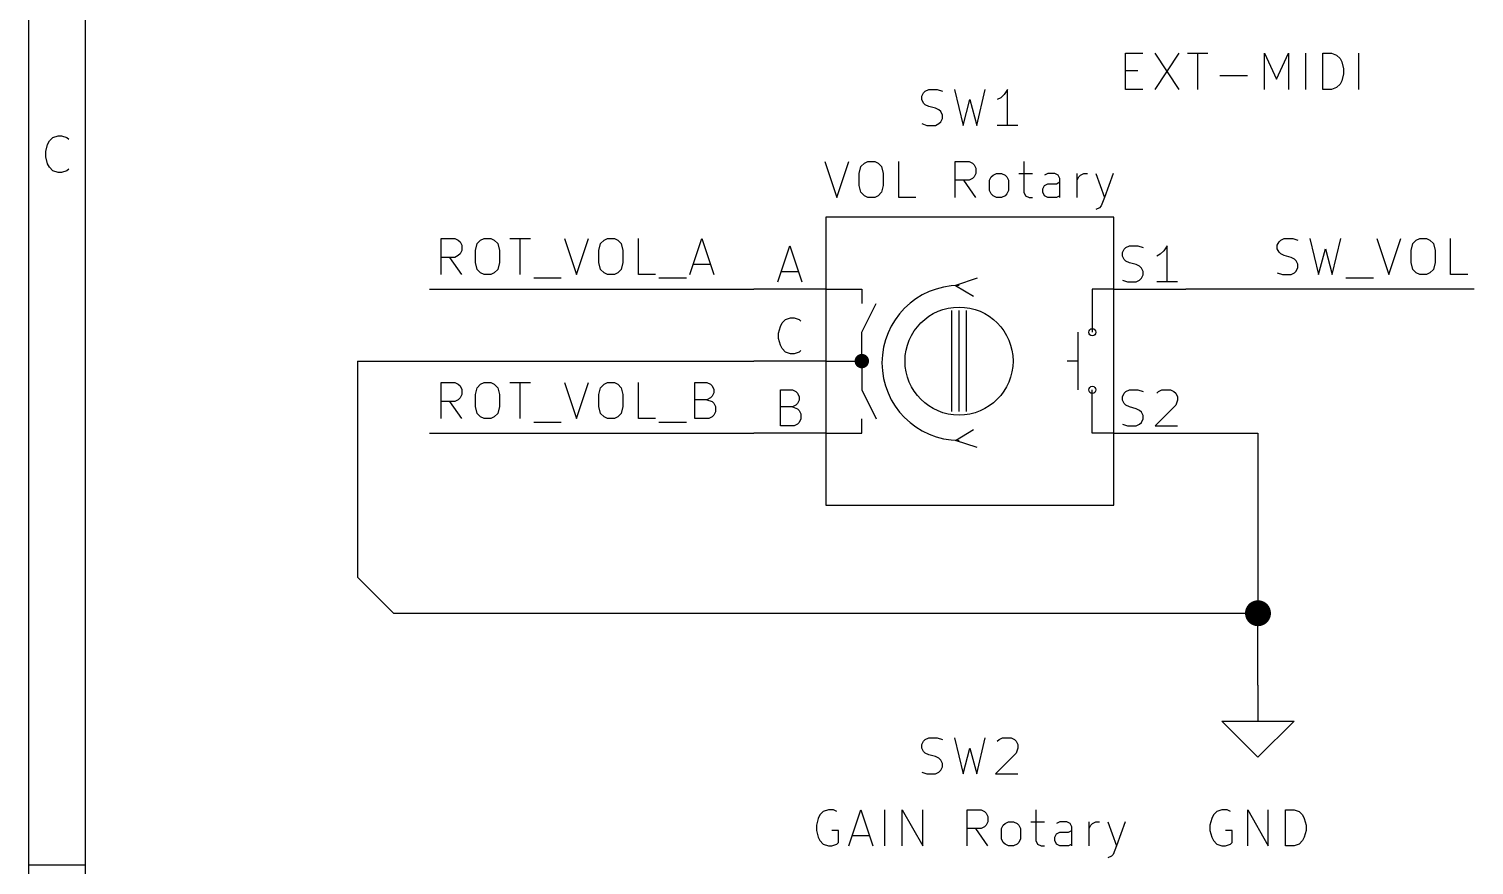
# Model space of a CAD drawing. Extents: x 0.4 to 11.3, y -7.9 to -0.4.
# Drawn here: x 0.394 to 2.4, y -6.3 to -5.139 of the extents above; entities that cross this region are included whole.
import ezdxf

# ---------------------------------------------------------------- set-up
doc = ezdxf.new("R2010")
doc.units = 0
doc.header["$MEASUREMENT"] = 0
for name, color, linetype in [('CYAN2', 4, 'CONTINUOUS'), ('GRAY1', 251, 'CONTINUOUS'), ('GREEN3', 91, 'CONTINUOUS'), ('LYELLOW', 51, 'CONTINUOUS'), ('RED2', 1, 'CONTINUOUS'), ('RED3', 11, 'CONTINUOUS')]:
    doc.layers.add(name, color=color, linetype=linetype)

msp = doc.modelspace()

# ---------------------------------------------------------------- linework, layer by layer
at = {"layer": 'CYAN2', "linetype": 'CONTINUOUS'}
for p, q in [((1.91628, -5.2228), (1.91628, -5.1728)), ((1.91628, -5.1728), (1.94009, -5.1728)), ((1.91628, -5.2228), (1.91628, -5.1728)), ((1.91628, -5.1728), (1.94009, -5.1728)), ((1.95676, -5.1728), (1.99009, -5.2228)), ((1.99009, -5.1728), (1.95676, -5.2228)), ((1.95676, -5.1728), (1.99009, -5.2228)), ((1.99009, -5.1728), (1.95676, -5.2228)), ((2.00199, -5.1728), (2.03056, -5.1728)), ((2.00199, -5.1728), (2.03056, -5.1728)), ((2.01628, -5.2228), (2.01628, -5.1728)), ((2.01628, -5.2228), (2.01628, -5.1728)), ((2.10913, -5.2228), (2.10913, -5.1728)), ((2.10913, -5.1728), (2.1258, -5.20852)), ((2.10913, -5.2228), (2.10913, -5.1728)), ((2.10913, -5.1728), (2.1258, -5.20852)), ((2.1258, -5.20852), (2.14247, -5.1728)), ((2.1258, -5.20852), (2.14247, -5.1728)), ((2.14247, -5.1728), (2.14247, -5.2228)), ((2.14247, -5.1728), (2.14247, -5.2228)), ((2.16628, -5.2228), (2.16628, -5.1728)), ((2.16628, -5.2228), (2.16628, -5.1728)), ((2.19009, -5.2228), (2.19009, -5.1728)), ((2.19009, -5.1728), (2.20199, -5.1728)), ((2.19009, -5.2228), (2.19009, -5.1728)), ((2.19009, -5.1728), (2.20199, -5.1728)), ((2.20199, -5.1728), (2.20913, -5.17519)), ((2.20199, -5.1728), (2.20913, -5.17519)), ((2.20913, -5.17519), (2.2139, -5.17995)), ((2.20913, -5.17519), (2.2139, -5.17995)), ((2.24009, -5.2228), (2.24009, -5.1728)), ((2.24009, -5.2228), (2.24009, -5.1728)), ((2.2139, -5.17995), (2.21628, -5.18471)), ((2.2139, -5.17995), (2.21628, -5.18471)), ((2.21628, -5.18471), (2.21866, -5.19423)), ((2.21628, -5.18471), (2.21866, -5.19423)), ((2.21866, -5.19423), (2.21866, -5.20137)), ((2.21866, -5.19423), (2.21866, -5.20137)), ((1.91628, -5.19661), (1.93295, -5.19661)), ((1.91628, -5.19661), (1.93295, -5.19661)), ((2.04723, -5.20376), (2.08533, -5.20376)), ((2.04723, -5.20376), (2.08533, -5.20376)), ((2.2139, -5.21566), (2.20913, -5.22043)), ((2.2139, -5.21566), (2.20913, -5.22043)), ((2.21628, -5.2109), (2.2139, -5.21566)), ((2.21628, -5.2109), (2.2139, -5.21566)), ((2.21866, -5.20137), (2.21628, -5.2109)), ((2.21866, -5.20137), (2.21628, -5.2109)), ((1.63333, -5.23233), (1.63571, -5.22757)), ((1.63333, -5.23233), (1.63571, -5.22757)), ((1.63333, -5.23709), (1.63333, -5.23233)), ((1.63333, -5.23709), (1.63333, -5.23233)), ((1.63571, -5.22757), (1.63809, -5.22519)), ((1.63571, -5.22757), (1.63809, -5.22519)), ((1.63809, -5.22519), (1.64286, -5.2228)), ((1.63809, -5.22519), (1.64286, -5.2228)), ((1.64286, -5.2228), (1.65476, -5.2228)), ((1.64286, -5.2228), (1.65476, -5.2228)), ((1.65476, -5.2228), (1.66191, -5.22519)), ((1.65476, -5.2228), (1.66191, -5.22519)), ((1.67857, -5.2228), (1.69048, -5.2728)), ((1.67857, -5.2228), (1.69048, -5.2728)), ((1.70952, -5.2728), (1.72143, -5.2228)), ((1.70952, -5.2728), (1.72143, -5.2228)), ((1.74285, -5.23471), (1.73809, -5.23709)), ((1.74285, -5.23471), (1.73809, -5.23709)), ((1.74762, -5.22995), (1.74285, -5.23471)), ((1.74762, -5.22995), (1.74285, -5.23471)), ((1.75238, -5.2228), (1.74762, -5.22995)), ((1.75238, -5.2228), (1.74762, -5.22995)), ((1.75238, -5.2728), (1.75238, -5.2228)), ((1.75238, -5.2728), (1.75238, -5.2228)), ((1.94009, -5.2228), (1.91628, -5.2228)), ((1.94009, -5.2228), (1.91628, -5.2228)), ((2.20199, -5.2228), (2.19009, -5.2228)), ((2.20199, -5.2228), (2.19009, -5.2228)), ((2.20913, -5.22043), (2.20199, -5.2228)), ((2.20913, -5.22043), (2.20199, -5.2228)), ((1.63571, -5.24185), (1.63333, -5.23709)), ((1.63571, -5.24185), (1.63333, -5.23709)), ((1.63809, -5.24423), (1.63571, -5.24185)), ((1.63809, -5.24423), (1.63571, -5.24185)), ((1.64286, -5.24661), (1.63809, -5.24423)), ((1.64286, -5.24661), (1.63809, -5.24423)), ((1.65238, -5.249), (1.64286, -5.24661)), ((1.65238, -5.249), (1.64286, -5.24661)), ((1.65714, -5.25137), (1.65238, -5.249)), ((1.65714, -5.25137), (1.65238, -5.249)), ((1.65952, -5.25376), (1.65714, -5.25137)), ((1.65952, -5.25376), (1.65714, -5.25137)), ((1.66191, -5.25852), (1.65952, -5.25376)), ((1.66191, -5.25852), (1.65952, -5.25376)), ((1.69048, -5.2728), (1.7, -5.23709)), ((1.69048, -5.2728), (1.7, -5.23709)), ((1.7, -5.23709), (1.70952, -5.2728)), ((1.7, -5.23709), (1.70952, -5.2728)), ((1.63333, -5.27043), (1.64048, -5.2728)), ((1.63333, -5.27043), (1.64048, -5.2728)), ((1.64048, -5.2728), (1.65238, -5.2728)), ((1.64048, -5.2728), (1.65238, -5.2728)), ((1.65238, -5.2728), (1.65714, -5.27043)), ((1.65238, -5.2728), (1.65714, -5.27043)), ((1.65714, -5.27043), (1.65952, -5.26804)), ((1.65714, -5.27043), (1.65952, -5.26804)), ((1.65952, -5.26804), (1.66191, -5.26328)), ((1.65952, -5.26804), (1.66191, -5.26328)), ((1.66191, -5.26328), (1.66191, -5.25852)), ((1.66191, -5.26328), (1.66191, -5.25852)), ((1.76667, -5.2728), (1.73809, -5.2728)), ((1.76667, -5.2728), (1.73809, -5.2728)), ((1.49881, -5.3228), (1.51548, -5.3728)), ((1.49881, -5.3228), (1.51548, -5.3728)), ((1.51548, -5.3728), (1.53215, -5.3228)), ((1.51548, -5.3728), (1.53215, -5.3228)), ((1.54643, -5.33947), (1.54881, -5.32995)), ((1.54643, -5.33947), (1.54881, -5.32995)), ((1.54881, -5.32995), (1.55357, -5.32519)), ((1.54881, -5.32995), (1.55357, -5.32519)), ((1.55357, -5.32519), (1.55833, -5.3228)), ((1.55357, -5.32519), (1.55833, -5.3228)), ((1.55833, -5.3228), (1.56786, -5.3228)), ((1.55833, -5.3228), (1.56786, -5.3228)), ((1.56786, -5.3228), (1.57262, -5.32519)), ((1.56786, -5.3228), (1.57262, -5.32519)), ((1.57262, -5.32519), (1.57738, -5.32995)), ((1.57262, -5.32519), (1.57738, -5.32995)), ((1.57738, -5.32995), (1.57976, -5.33947)), ((1.57738, -5.32995), (1.57976, -5.33947)), ((1.60119, -5.3728), (1.60119, -5.3228)), ((1.60119, -5.3728), (1.60119, -5.3228)), ((1.67976, -5.3728), (1.67976, -5.3228)), ((1.67976, -5.3228), (1.69881, -5.3228)), ((1.67976, -5.3728), (1.67976, -5.3228)), ((1.67976, -5.3228), (1.69881, -5.3228)), ((1.69881, -5.3228), (1.70357, -5.32519)), ((1.69881, -5.3228), (1.70357, -5.32519)), ((1.70357, -5.32519), (1.70596, -5.32757)), ((1.70357, -5.32519), (1.70596, -5.32757)), ((1.70596, -5.32757), (1.70833, -5.33233)), ((1.70596, -5.32757), (1.70833, -5.33233)), ((1.70833, -5.33233), (1.70833, -5.33947)), ((1.70833, -5.33233), (1.70833, -5.33947)), ((1.775, -5.3228), (1.775, -5.36566)), ((1.775, -5.3228), (1.775, -5.36566)), ((1.54643, -5.35614), (1.54643, -5.33947)), ((1.54643, -5.35614), (1.54643, -5.33947)), ((1.54881, -5.36566), (1.54643, -5.35614)), ((1.54881, -5.36566), (1.54643, -5.35614)), ((1.57976, -5.35614), (1.57738, -5.36566)), ((1.57976, -5.35614), (1.57738, -5.36566)), ((1.57976, -5.33947), (1.57976, -5.35614)), ((1.57976, -5.33947), (1.57976, -5.35614)), ((1.69881, -5.349), (1.67976, -5.349)), ((1.69881, -5.349), (1.67976, -5.349)), ((1.70833, -5.3728), (1.69167, -5.349)), ((1.70833, -5.3728), (1.69167, -5.349)), ((1.70357, -5.34661), (1.69881, -5.349)), ((1.70357, -5.34661), (1.69881, -5.349)), ((1.70596, -5.34423), (1.70357, -5.34661)), ((1.70596, -5.34423), (1.70357, -5.34661)), ((1.70833, -5.33947), (1.70596, -5.34423)), ((1.70833, -5.33947), (1.70596, -5.34423)), ((1.72739, -5.349), (1.72976, -5.34423)), ((1.72739, -5.349), (1.72976, -5.34423)), ((1.72739, -5.36328), (1.72739, -5.349)), ((1.72739, -5.36328), (1.72739, -5.349)), ((1.72976, -5.34423), (1.73215, -5.34185)), ((1.72976, -5.34423), (1.73215, -5.34185)), ((1.73215, -5.34185), (1.73691, -5.33947)), ((1.73215, -5.34185), (1.73691, -5.33947)), ((1.73691, -5.33947), (1.74405, -5.33947)), ((1.73691, -5.33947), (1.74405, -5.33947)), ((1.74405, -5.33947), (1.74881, -5.34185)), ((1.74405, -5.33947), (1.74881, -5.34185)), ((1.74881, -5.34185), (1.75119, -5.34423)), ((1.74881, -5.34185), (1.75119, -5.34423)), ((1.75119, -5.34423), (1.75357, -5.349)), ((1.75119, -5.34423), (1.75357, -5.349)), ((1.75357, -5.349), (1.75357, -5.36328)), ((1.75357, -5.349), (1.75357, -5.36328)), ((1.76786, -5.33947), (1.78691, -5.33947)), ((1.76786, -5.33947), (1.78691, -5.33947)), ((1.80119, -5.3609), (1.80357, -5.35614)), ((1.80119, -5.3609), (1.80357, -5.35614)), ((1.80833, -5.33947), (1.80357, -5.34185)), ((1.80833, -5.33947), (1.80357, -5.34185)), ((1.80357, -5.35614), (1.80833, -5.35376)), ((1.80357, -5.35614), (1.80833, -5.35376)), ((1.81786, -5.33947), (1.80833, -5.33947)), ((1.81786, -5.33947), (1.80833, -5.33947)), ((1.80833, -5.35376), (1.82024, -5.35376)), ((1.80833, -5.35376), (1.82024, -5.35376)), ((1.82262, -5.34185), (1.81786, -5.33947)), ((1.82262, -5.34185), (1.81786, -5.33947)), ((1.82024, -5.35376), (1.825, -5.35137)), ((1.82024, -5.35376), (1.825, -5.35137)), ((1.825, -5.34661), (1.82262, -5.34185)), ((1.825, -5.34661), (1.82262, -5.34185)), ((1.825, -5.3728), (1.825, -5.34661)), ((1.825, -5.3728), (1.825, -5.34661)), ((1.84881, -5.3728), (1.84881, -5.33947)), ((1.84881, -5.3728), (1.84881, -5.33947)), ((1.84881, -5.349), (1.85119, -5.34423)), ((1.84881, -5.349), (1.85119, -5.34423)), ((1.85119, -5.34423), (1.85357, -5.34185)), ((1.85119, -5.34423), (1.85357, -5.34185)), ((1.85357, -5.34185), (1.85833, -5.33947)), ((1.85357, -5.34185), (1.85833, -5.33947)), ((1.85833, -5.33947), (1.86309, -5.33947)), ((1.85833, -5.33947), (1.86309, -5.33947)), ((1.875, -5.33947), (1.88691, -5.3728)), ((1.875, -5.33947), (1.88691, -5.3728)), ((1.89881, -5.33947), (1.88691, -5.3728)), ((1.89881, -5.33947), (1.88691, -5.3728)), ((1.55357, -5.37043), (1.54881, -5.36566)), ((1.55357, -5.37043), (1.54881, -5.36566)), ((1.55833, -5.3728), (1.55357, -5.37043)), ((1.55833, -5.3728), (1.55357, -5.37043)), ((1.56786, -5.3728), (1.55833, -5.3728)), ((1.56786, -5.3728), (1.55833, -5.3728)), ((1.57262, -5.37043), (1.56786, -5.3728)), ((1.57262, -5.37043), (1.56786, -5.3728)), ((1.57738, -5.36566), (1.57262, -5.37043)), ((1.57738, -5.36566), (1.57262, -5.37043)), ((1.625, -5.3728), (1.60119, -5.3728)), ((1.625, -5.3728), (1.60119, -5.3728)), ((1.72976, -5.36804), (1.72739, -5.36328)), ((1.72976, -5.36804), (1.72739, -5.36328)), ((1.73215, -5.37043), (1.72976, -5.36804)), ((1.73215, -5.37043), (1.72976, -5.36804)), ((1.73691, -5.3728), (1.73215, -5.37043)), ((1.73691, -5.3728), (1.73215, -5.37043)), ((1.74405, -5.3728), (1.73691, -5.3728)), ((1.74405, -5.3728), (1.73691, -5.3728)), ((1.74881, -5.37043), (1.74405, -5.3728)), ((1.74881, -5.37043), (1.74405, -5.3728)), ((1.75119, -5.36804), (1.74881, -5.37043)), ((1.75119, -5.36804), (1.74881, -5.37043)), ((1.75357, -5.36328), (1.75119, -5.36804)), ((1.75357, -5.36328), (1.75119, -5.36804)), ((1.775, -5.36566), (1.77738, -5.37043)), ((1.775, -5.36566), (1.77738, -5.37043)), ((1.77738, -5.37043), (1.78215, -5.3728)), ((1.77738, -5.37043), (1.78215, -5.3728)), ((1.78215, -5.3728), (1.78691, -5.3728)), ((1.78215, -5.3728), (1.78691, -5.3728)), ((1.80119, -5.36566), (1.80119, -5.3609)), ((1.80119, -5.36566), (1.80119, -5.3609)), ((1.80357, -5.37043), (1.80119, -5.36566)), ((1.80357, -5.37043), (1.80119, -5.36566)), ((1.80833, -5.3728), (1.80357, -5.37043)), ((1.80833, -5.3728), (1.80357, -5.37043)), ((1.82024, -5.3728), (1.80833, -5.3728)), ((1.82024, -5.3728), (1.80833, -5.3728)), ((1.825, -5.37043), (1.82024, -5.3728)), ((1.825, -5.37043), (1.82024, -5.3728)), ((1.88691, -5.3728), (1.88214, -5.38471)), ((1.88691, -5.3728), (1.88214, -5.38471)), ((1.87976, -5.38709), (1.875, -5.38947)), ((1.87976, -5.38709), (1.875, -5.38947)), ((1.88214, -5.38471), (1.87976, -5.38709)), ((1.88214, -5.38471), (1.87976, -5.38709)), ((1.63333, -6.13233), (1.63571, -6.12757)), ((1.63333, -6.13709), (1.63333, -6.13233)), ((1.63571, -6.14185), (1.63333, -6.13709)), ((1.63571, -6.12757), (1.63809, -6.12519)), ((1.63809, -6.12519), (1.64286, -6.1228)), ((1.64286, -6.1228), (1.65476, -6.1228)), ((1.65476, -6.1228), (1.66191, -6.12519)), ((1.67857, -6.1228), (1.69048, -6.1728)), ((1.69048, -6.1728), (1.7, -6.13709)), ((1.7, -6.13709), (1.70952, -6.1728)), ((1.70952, -6.1728), (1.72143, -6.1228)), ((1.73809, -6.12757), (1.74047, -6.12519)), ((1.74047, -6.12519), (1.74524, -6.1228)), ((1.74524, -6.1228), (1.75714, -6.1228)), ((1.75714, -6.1228), (1.7619, -6.12519)), ((1.7619, -6.12519), (1.76428, -6.12757)), ((1.76428, -6.12757), (1.76667, -6.13233)), ((1.76667, -6.13709), (1.76428, -6.14423)), ((1.76667, -6.13233), (1.76667, -6.13709)), ((1.63809, -6.14423), (1.63571, -6.14185)), ((1.64286, -6.14661), (1.63809, -6.14423)), ((1.65238, -6.149), (1.64286, -6.14661)), ((1.65714, -6.15137), (1.65238, -6.149)), ((1.65952, -6.15376), (1.65714, -6.15137)), ((1.66191, -6.15852), (1.65952, -6.15376)), ((1.66191, -6.16328), (1.66191, -6.15852)), ((1.76428, -6.14423), (1.73571, -6.1728)), ((1.63333, -6.17043), (1.64048, -6.1728)), ((1.64048, -6.1728), (1.65238, -6.1728)), ((1.65238, -6.1728), (1.65714, -6.17043)), ((1.65714, -6.17043), (1.65952, -6.16804)), ((1.65952, -6.16804), (1.66191, -6.16328)), ((1.73571, -6.1728), (1.76667, -6.1728)), ((1.48928, -6.23471), (1.48691, -6.24423)), ((1.49167, -6.22995), (1.48928, -6.23471)), ((1.49643, -6.22519), (1.49167, -6.22995)), ((1.50357, -6.2228), (1.49643, -6.22519)), ((1.51071, -6.2228), (1.50357, -6.2228)), ((1.51548, -6.22519), (1.51071, -6.2228)), ((1.53214, -6.2728), (1.54881, -6.2228)), ((1.54881, -6.2228), (1.56548, -6.2728)), ((1.58214, -6.2728), (1.58214, -6.2228)), ((1.60595, -6.2728), (1.60595, -6.2228)), ((1.60595, -6.2228), (1.63452, -6.2728)), ((1.63452, -6.2728), (1.63452, -6.2228)), ((1.69643, -6.2728), (1.69643, -6.2228)), ((1.69643, -6.2228), (1.71548, -6.2228)), ((1.71548, -6.2228), (1.72024, -6.22519)), ((1.72024, -6.22519), (1.72262, -6.22757)), ((1.72262, -6.22757), (1.725, -6.23233)), ((1.725, -6.23947), (1.72262, -6.24423)), ((1.725, -6.23233), (1.725, -6.23947)), ((1.74881, -6.24185), (1.75357, -6.23947)), ((1.75357, -6.23947), (1.76072, -6.23947)), ((1.76072, -6.23947), (1.76548, -6.24185)), ((1.78452, -6.23947), (1.80357, -6.23947)), ((1.79167, -6.2228), (1.79167, -6.26566)), ((1.825, -6.23947), (1.82024, -6.24185)), ((1.83452, -6.23947), (1.825, -6.23947)), ((1.83928, -6.24185), (1.83452, -6.23947)), ((1.86547, -6.2728), (1.86547, -6.23947)), ((1.87024, -6.24185), (1.875, -6.23947)), ((1.875, -6.23947), (1.87976, -6.23947)), ((1.89167, -6.23947), (1.90357, -6.2728)), ((1.91547, -6.23947), (1.90357, -6.2728)), ((2.03571, -6.23471), (2.03333, -6.24423)), ((2.03809, -6.22995), (2.03571, -6.23471)), ((2.04286, -6.22519), (2.03809, -6.22995)), ((2.05, -6.2228), (2.04286, -6.22519)), ((2.05714, -6.2228), (2.05, -6.2228)), ((2.06191, -6.22519), (2.05714, -6.2228)), ((2.08571, -6.2728), (2.08571, -6.2228)), ((2.08571, -6.2228), (2.11428, -6.2728)), ((2.11428, -6.2728), (2.11428, -6.2228)), ((2.13809, -6.2728), (2.13809, -6.2228)), ((2.13809, -6.2228), (2.15, -6.2228)), ((2.15, -6.2228), (2.15714, -6.22519)), ((2.15714, -6.22519), (2.16191, -6.22995)), ((2.16191, -6.22995), (2.16429, -6.23471)), ((2.16429, -6.23471), (2.16667, -6.24423)), ((1.48691, -6.24423), (1.48691, -6.25137)), ((1.48691, -6.25137), (1.48928, -6.2609)), ((1.51785, -6.25137), (1.50833, -6.25137)), ((1.51785, -6.26804), (1.51785, -6.25137)), ((1.53691, -6.25852), (1.56071, -6.25852)), ((1.71548, -6.249), (1.69643, -6.249)), ((1.725, -6.2728), (1.70833, -6.249)), ((1.72024, -6.24661), (1.71548, -6.249)), ((1.72262, -6.24423), (1.72024, -6.24661)), ((1.74405, -6.249), (1.74643, -6.24423)), ((1.74405, -6.26328), (1.74405, -6.249)), ((1.74643, -6.24423), (1.74881, -6.24185)), ((1.76548, -6.24185), (1.76786, -6.24423)), ((1.76786, -6.24423), (1.77024, -6.249)), ((1.77024, -6.249), (1.77024, -6.26328)), ((1.81786, -6.2609), (1.82024, -6.25614)), ((1.82024, -6.25614), (1.825, -6.25376)), ((1.825, -6.25376), (1.83691, -6.25376)), ((1.83691, -6.25376), (1.84167, -6.25137)), ((1.84167, -6.24661), (1.83928, -6.24185)), ((1.84167, -6.2728), (1.84167, -6.24661)), ((1.86547, -6.249), (1.86785, -6.24423)), ((1.86785, -6.24423), (1.87024, -6.24185)), ((2.03333, -6.24423), (2.03333, -6.25137)), ((2.03333, -6.25137), (2.03571, -6.2609)), ((2.06428, -6.25137), (2.05476, -6.25137)), ((2.06428, -6.26804), (2.06428, -6.25137)), ((2.16667, -6.25137), (2.16429, -6.2609)), ((2.16667, -6.24423), (2.16667, -6.25137)), ((1.48928, -6.2609), (1.49167, -6.26566)), ((1.49167, -6.26566), (1.49643, -6.27043)), ((1.49643, -6.27043), (1.50357, -6.2728)), ((1.50357, -6.2728), (1.50833, -6.2728)), ((1.50833, -6.2728), (1.51548, -6.27043)), ((1.51548, -6.27043), (1.51785, -6.26804)), ((1.74643, -6.26804), (1.74405, -6.26328)), ((1.74881, -6.27043), (1.74643, -6.26804)), ((1.75357, -6.2728), (1.74881, -6.27043)), ((1.76072, -6.2728), (1.75357, -6.2728)), ((1.76548, -6.27043), (1.76072, -6.2728)), ((1.76786, -6.26804), (1.76548, -6.27043)), ((1.77024, -6.26328), (1.76786, -6.26804)), ((1.79167, -6.26566), (1.79405, -6.27043)), ((1.79405, -6.27043), (1.79881, -6.2728)), ((1.79881, -6.2728), (1.80357, -6.2728)), ((1.81786, -6.26566), (1.81786, -6.2609)), ((1.82024, -6.27043), (1.81786, -6.26566)), ((1.825, -6.2728), (1.82024, -6.27043)), ((1.83691, -6.2728), (1.825, -6.2728)), ((1.84167, -6.27043), (1.83691, -6.2728)), ((1.90357, -6.2728), (1.89881, -6.28471)), ((2.03571, -6.2609), (2.03809, -6.26566)), ((2.03809, -6.26566), (2.04286, -6.27043)), ((2.04286, -6.27043), (2.05, -6.2728)), ((2.05, -6.2728), (2.05476, -6.2728)), ((2.05476, -6.2728), (2.06191, -6.27043)), ((2.06191, -6.27043), (2.06428, -6.26804)), ((2.15, -6.2728), (2.13809, -6.2728)), ((2.15714, -6.27043), (2.15, -6.2728)), ((2.16191, -6.26566), (2.15714, -6.27043)), ((2.16429, -6.2609), (2.16191, -6.26566)), ((1.89643, -6.28709), (1.89167, -6.28947)), ((1.89881, -6.28471), (1.89643, -6.28709))]:
    msp.add_line(p, q, dxfattribs=at)
at = {"layer": 'GRAY1', "linetype": 'CONTINUOUS'}
for p, q in [((0.96601, -5.4798), (0.96601, -5.4298)), ((0.96601, -5.4298), (0.98506, -5.4298)), ((0.98506, -5.4298), (0.98982, -5.43218)), ((0.98982, -5.43218), (0.99221, -5.43456)), ((0.99221, -5.43456), (0.99458, -5.43932)), ((1.01363, -5.44647), (1.01601, -5.43694)), ((1.01601, -5.43694), (1.02078, -5.43218)), ((1.02078, -5.43218), (1.02554, -5.4298)), ((1.02554, -5.4298), (1.03506, -5.4298)), ((1.03506, -5.4298), (1.03982, -5.43218)), ((1.03982, -5.43218), (1.04458, -5.43694)), ((1.04458, -5.43694), (1.04696, -5.44647)), ((1.06125, -5.4298), (1.08982, -5.4298)), ((1.07554, -5.4798), (1.07554, -5.4298)), ((1.13744, -5.4298), (1.15411, -5.4798)), ((1.15411, -5.4798), (1.17078, -5.4298)), ((1.18506, -5.44647), (1.18744, -5.43694)), ((1.18744, -5.43694), (1.1922, -5.43218)), ((1.1922, -5.43218), (1.19696, -5.4298)), ((1.19696, -5.4298), (1.20649, -5.4298)), ((1.20649, -5.4298), (1.21125, -5.43218)), ((1.21125, -5.43218), (1.21601, -5.43694)), ((1.21601, -5.43694), (1.21839, -5.44647)), ((1.23982, -5.4798), (1.23982, -5.4298)), ((1.31125, -5.4798), (1.32792, -5.4298)), ((1.32792, -5.4298), (1.34459, -5.4798)), ((2.12684, -5.43932), (2.12922, -5.43456)), ((2.12922, -5.43456), (2.1316, -5.43218)), ((2.1316, -5.43218), (2.13637, -5.4298)), ((2.13637, -5.4298), (2.14827, -5.4298)), ((2.14827, -5.4298), (2.15541, -5.43218)), ((2.17208, -5.4298), (2.18398, -5.4798)), ((2.20303, -5.4798), (2.21494, -5.4298)), ((2.26493, -5.4298), (2.2816, -5.4798)), ((2.2816, -5.4798), (2.29827, -5.4298)), ((2.31256, -5.44647), (2.31493, -5.43694)), ((2.31493, -5.43694), (2.3197, -5.43218)), ((2.3197, -5.43218), (2.32446, -5.4298)), ((2.32446, -5.4298), (2.33398, -5.4298)), ((2.33398, -5.4298), (2.33874, -5.43218)), ((2.33874, -5.43218), (2.3435, -5.43694)), ((2.3435, -5.43694), (2.34589, -5.44647)), ((2.36731, -5.4798), (2.36731, -5.4298)), ((0.98506, -5.45599), (0.96601, -5.45599)), ((0.99458, -5.4798), (0.97792, -5.45599)), ((0.98982, -5.45361), (0.98506, -5.45599)), ((0.99221, -5.45123), (0.98982, -5.45361)), ((0.99458, -5.44647), (0.99221, -5.45123)), ((0.99458, -5.43932), (0.99458, -5.44647)), ((1.01363, -5.46313), (1.01363, -5.44647)), ((1.04696, -5.44647), (1.04696, -5.46313)), ((1.18506, -5.46313), (1.18506, -5.44647)), ((1.21839, -5.44647), (1.21839, -5.46313)), ((2.12684, -5.44409), (2.12684, -5.43932)), ((2.12922, -5.44885), (2.12684, -5.44409)), ((2.1316, -5.45123), (2.12922, -5.44885)), ((2.13637, -5.45361), (2.1316, -5.45123)), ((2.14589, -5.45599), (2.13637, -5.45361)), ((2.15065, -5.45837), (2.14589, -5.45599)), ((2.18398, -5.4798), (2.19351, -5.44409)), ((2.19351, -5.44409), (2.20303, -5.4798)), ((2.31256, -5.46313), (2.31256, -5.44647)), ((2.34589, -5.44647), (2.34589, -5.46313)), ((1.01601, -5.47266), (1.01363, -5.46313)), ((1.02078, -5.47742), (1.01601, -5.47266)), ((1.04458, -5.47266), (1.03982, -5.47742)), ((1.04696, -5.46313), (1.04458, -5.47266)), ((1.18744, -5.47266), (1.18506, -5.46313)), ((1.1922, -5.47742), (1.18744, -5.47266)), ((1.21601, -5.47266), (1.21125, -5.47742)), ((1.21839, -5.46313), (1.21601, -5.47266)), ((1.31602, -5.46552), (1.33982, -5.46552)), ((2.15303, -5.46075), (2.15065, -5.45837)), ((2.15065, -5.47742), (2.15303, -5.47504)), ((2.15541, -5.46552), (2.15303, -5.46075)), ((2.15303, -5.47504), (2.15541, -5.47028)), ((2.15541, -5.47028), (2.15541, -5.46552)), ((2.31493, -5.47266), (2.31256, -5.46313)), ((2.3197, -5.47742), (2.31493, -5.47266)), ((2.3435, -5.47266), (2.33874, -5.47742)), ((2.34589, -5.46313), (2.3435, -5.47266)), ((1.02554, -5.4798), (1.02078, -5.47742)), ((1.03506, -5.4798), (1.02554, -5.4798)), ((1.03982, -5.47742), (1.03506, -5.4798)), ((1.09459, -5.48456), (1.13268, -5.48456)), ((1.19696, -5.4798), (1.1922, -5.47742)), ((1.20649, -5.4798), (1.19696, -5.4798)), ((1.21125, -5.47742), (1.20649, -5.4798)), ((1.26363, -5.4798), (1.23982, -5.4798)), ((1.2684, -5.48456), (1.30649, -5.48456)), ((2.12684, -5.47742), (2.13398, -5.4798)), ((2.13398, -5.4798), (2.14589, -5.4798)), ((2.14589, -5.4798), (2.15065, -5.47742)), ((2.22208, -5.48456), (2.26017, -5.48456)), ((2.32446, -5.4798), (2.3197, -5.47742)), ((2.33398, -5.4798), (2.32446, -5.4798)), ((2.33874, -5.47742), (2.33398, -5.4798)), ((2.39113, -5.4798), (2.36731, -5.4798)), ((0.96601, -5.6798), (0.96601, -5.6298)), ((0.96601, -5.6298), (0.98506, -5.6298)), ((0.98506, -5.6298), (0.98982, -5.63218)), ((0.98982, -5.63218), (0.99221, -5.63456)), ((0.99221, -5.63456), (0.99458, -5.63932)), ((1.01363, -5.64647), (1.01601, -5.63694)), ((1.01601, -5.63694), (1.02078, -5.63218)), ((1.02078, -5.63218), (1.02554, -5.6298)), ((1.02554, -5.6298), (1.03506, -5.6298)), ((1.03506, -5.6298), (1.03982, -5.63218)), ((1.03982, -5.63218), (1.04458, -5.63694)), ((1.04458, -5.63694), (1.04696, -5.64647)), ((1.06125, -5.6298), (1.08982, -5.6298)), ((1.07554, -5.6798), (1.07554, -5.6298)), ((1.13744, -5.6298), (1.15411, -5.6798)), ((1.15411, -5.6798), (1.17078, -5.6298)), ((1.18506, -5.64647), (1.18744, -5.63694)), ((1.18744, -5.63694), (1.1922, -5.63218)), ((1.1922, -5.63218), (1.19696, -5.6298)), ((1.19696, -5.6298), (1.20649, -5.6298)), ((1.20649, -5.6298), (1.21125, -5.63218)), ((1.21125, -5.63218), (1.21601, -5.63694)), ((1.21601, -5.63694), (1.21839, -5.64647)), ((1.23982, -5.6798), (1.23982, -5.6298)), ((1.31839, -5.6798), (1.31839, -5.6298)), ((1.31839, -5.6298), (1.33506, -5.6298)), ((1.33506, -5.6298), (1.33982, -5.63218)), ((1.33982, -5.63218), (1.3422, -5.63456)), ((1.3422, -5.63456), (1.34459, -5.63932)), ((0.98506, -5.65599), (0.96601, -5.65599)), ((0.99458, -5.6798), (0.97792, -5.65599)), ((0.98982, -5.65361), (0.98506, -5.65599)), ((0.99221, -5.65123), (0.98982, -5.65361)), ((0.99458, -5.64647), (0.99221, -5.65123)), ((0.99458, -5.63932), (0.99458, -5.64647)), ((1.01363, -5.66313), (1.01363, -5.64647)), ((1.04696, -5.64647), (1.04696, -5.66313)), ((1.18506, -5.66313), (1.18506, -5.64647)), ((1.21839, -5.64647), (1.21839, -5.66313)), ((1.33506, -5.65361), (1.31839, -5.65361)), ((1.33982, -5.65123), (1.33506, -5.65361)), ((1.33506, -5.65361), (1.3422, -5.65599)), ((1.3422, -5.64885), (1.33982, -5.65123)), ((1.34459, -5.64409), (1.3422, -5.64885)), ((1.3422, -5.65599), (1.34459, -5.65837)), ((1.34459, -5.63932), (1.34459, -5.64409)), ((1.01601, -5.67266), (1.01363, -5.66313)), ((1.02078, -5.67742), (1.01601, -5.67266)), ((1.02554, -5.6798), (1.02078, -5.67742)), ((1.03982, -5.67742), (1.03506, -5.6798)), ((1.04458, -5.67266), (1.03982, -5.67742)), ((1.04696, -5.66313), (1.04458, -5.67266)), ((1.18744, -5.67266), (1.18506, -5.66313)), ((1.1922, -5.67742), (1.18744, -5.67266)), ((1.19696, -5.6798), (1.1922, -5.67742)), ((1.21125, -5.67742), (1.20649, -5.6798)), ((1.21601, -5.67266), (1.21125, -5.67742)), ((1.21839, -5.66313), (1.21601, -5.67266)), ((1.3422, -5.67742), (1.33744, -5.6798)), ((1.34459, -5.67504), (1.3422, -5.67742)), ((1.34459, -5.65837), (1.34696, -5.66313)), ((1.34696, -5.67028), (1.34459, -5.67504)), ((1.34696, -5.66313), (1.34696, -5.67028)), ((1.03506, -5.6798), (1.02554, -5.6798)), ((1.09459, -5.68456), (1.13268, -5.68456)), ((1.20649, -5.6798), (1.19696, -5.6798)), ((1.26363, -5.6798), (1.23982, -5.6798)), ((1.2684, -5.68456), (1.30649, -5.68456)), ((1.33744, -5.6798), (1.31839, -5.6798))]:
    msp.add_line(p, q, dxfattribs=at)
at = {"layer": 'GREEN3', "linetype": 'CONTINUOUS'}
for p, q in [((0.95, -5.5), (1.4, -5.5)), ((2.4, -5.5), (2, -5.5)), ((0.85, -5.6), (1.4, -5.6)), ((0.85, -5.6), (0.85, -5.9)), ((0.95, -5.7), (1.4, -5.7)), ((2, -5.7), (2.1, -5.7)), ((2.1, -5.7), (2.1, -5.95)), ((0.85, -5.9), (0.9, -5.95)), ((0.9, -5.95), (2.1, -5.95)), ((2.1, -6.05), (2.1, -5.95))]:
    msp.add_line(p, q, dxfattribs=at)
at = {"layer": 'GREEN3', "const_width": 0.018}
msp.add_lwpolyline([(2.091, -5.95, 1), (2.109, -5.95, 1)], format="xyb", close=True, dxfattribs=at)
at = {"layer": 'LYELLOW', "linetype": 'CONTINUOUS'}
for p, q in [((1.5, -5.4), (1.5, -5.8)), ((1.9, -5.4), (1.5, -5.4)), ((1.9, -5.8), (1.9, -5.4)), ((1.5, -5.8), (1.9, -5.8))]:
    msp.add_line(p, q, dxfattribs=at)
at = {"layer": 'RED2', "linetype": 'CONTINUOUS'}
for p, q in [((0.3937, -7.8743), (0.3937, -0.3937)), ((0.47244, -7.79556), (0.47244, -0.47244)), ((0.41967, -5.29934), (0.4221, -5.29446)), ((0.4221, -5.29446), (0.42698, -5.28959)), ((0.42698, -5.28959), (0.43429, -5.28715)), ((0.43429, -5.28715), (0.43916, -5.28715)), ((0.43916, -5.28715), (0.44647, -5.28959)), ((0.44647, -5.28959), (0.44891, -5.29203)), ((0.41723, -5.30909), (0.41967, -5.29934)), ((0.41723, -5.3164), (0.41723, -5.30909)), ((0.41967, -5.32615), (0.41723, -5.3164)), ((0.4221, -5.33102), (0.41967, -5.32615)), ((0.42698, -5.3359), (0.4221, -5.33102)), ((0.43429, -5.33833), (0.42698, -5.3359)), ((0.44647, -5.3359), (0.43916, -5.33833)), ((0.44891, -5.33346), (0.44647, -5.3359)), ((0.43916, -5.33833), (0.43429, -5.33833)), ((1.5, -5.4), (1.5, -5.8)), ((1.9, -5.4), (1.5, -5.4)), ((1.9, -5.8), (1.9, -5.4)), ((1.71, -5.485), (1.68, -5.495)), ((1.68, -5.495), (1.705, -5.51)), ((1.5, -5.5), (1.4, -5.5)), ((1.5, -5.5), (1.4, -5.5)), ((1.5, -5.5), (1.55, -5.5)), ((1.55, -5.5), (1.55, -5.52)), ((1.9, -5.5), (1.87, -5.5)), ((1.87, -5.5), (1.87, -5.56)), ((1.9, -5.5), (2, -5.5)), ((1.9, -5.5), (2, -5.5)), ((1.55, -5.56), (1.57, -5.52)), ((1.675, -5.67), (1.675, -5.53)), ((1.685, -5.67), (1.685, -5.53)), ((1.695, -5.53), (1.695, -5.67)), ((1.55, -5.6), (1.55, -5.56)), ((1.85, -5.56), (1.85, -5.64)), ((1.5, -5.6), (1.4, -5.6)), ((1.5, -5.6), (1.4, -5.6)), ((1.5, -5.6), (1.55, -5.6)), ((1.53, -5.6), (1.55, -5.6)), ((1.55, -5.6), (1.55, -5.64)), ((1.85, -5.6), (1.835, -5.6)), ((1.55, -5.64), (1.57, -5.68)), ((1.87, -5.7), (1.87, -5.64)), ((1.55, -5.7), (1.55, -5.68)), ((1.68, -5.71), (1.705, -5.695)), ((1.5, -5.7), (1.4, -5.7)), ((1.5, -5.7), (1.4, -5.7)), ((1.5, -5.7), (1.55, -5.7)), ((1.71, -5.72), (1.68, -5.71)), ((1.9, -5.7), (1.87, -5.7)), ((1.9, -5.7), (2, -5.7)), ((1.9, -5.7), (2, -5.7)), ((1.5, -5.8), (1.9, -5.8)), ((2.1, -6.05), (2.1, -6.1)), ((2.1, -6.15), (2.05, -6.1)), ((2.05, -6.1), (2.1, -6.1)), ((2.1, -6.1), (2.15, -6.1)), ((2.15, -6.1), (2.1, -6.15)), ((0.3937, -6.29921), (0.47244, -6.29921))]:
    msp.add_line(p, q, dxfattribs=at)
at = {"layer": 'RED2', "const_width": 0.01}
msp.add_lwpolyline([(1.545, -5.6, 1), (1.555, -5.6, 1)], format="xyb", close=True, dxfattribs=at)
at = {"layer": 'RED2'}
for centre, radius in [((1.685, -5.6), 0.075), ((1.87, -5.56), 0.005), ((1.87, -5.64), 0.005)]:
    msp.add_circle(centre, radius, dxfattribs=at)
msp.add_arc((1.6855, -5.6025), 0.1075, -269.734, -90.2665, dxfattribs=at)
at = {"layer": 'RED3', "linetype": 'CONTINUOUS'}
for p, q in [((1.43333, -5.48988), (1.45, -5.43988)), ((1.43333, -5.48988), (1.45, -5.43988)), ((1.45, -5.43988), (1.46667, -5.48988)), ((1.45, -5.43988), (1.46667, -5.48988)), ((1.91191, -5.4494), (1.91428, -5.44464)), ((1.91191, -5.4494), (1.91428, -5.44464)), ((1.91191, -5.45417), (1.91191, -5.4494)), ((1.91191, -5.45417), (1.91191, -5.4494)), ((1.91428, -5.45893), (1.91191, -5.45417)), ((1.91428, -5.45893), (1.91191, -5.45417)), ((1.91428, -5.44464), (1.91667, -5.44226)), ((1.91428, -5.44464), (1.91667, -5.44226)), ((1.91667, -5.44226), (1.92143, -5.43988)), ((1.91667, -5.44226), (1.92143, -5.43988)), ((1.92143, -5.43988), (1.93333, -5.43988)), ((1.92143, -5.43988), (1.93333, -5.43988)), ((1.93333, -5.43988), (1.94048, -5.44226)), ((1.93333, -5.43988), (1.94048, -5.44226)), ((1.96428, -5.45178), (1.95952, -5.45417)), ((1.96428, -5.45178), (1.95952, -5.45417)), ((1.96905, -5.44702), (1.96428, -5.45178)), ((1.96905, -5.44702), (1.96428, -5.45178)), ((1.97381, -5.43988), (1.96905, -5.44702)), ((1.97381, -5.43988), (1.96905, -5.44702)), ((1.97381, -5.48988), (1.97381, -5.43988)), ((1.97381, -5.48988), (1.97381, -5.43988)), ((1.43809, -5.47559), (1.4619, -5.47559)), ((1.43809, -5.47559), (1.4619, -5.47559)), ((1.91667, -5.46131), (1.91428, -5.45893)), ((1.91667, -5.46131), (1.91428, -5.45893)), ((1.92143, -5.46369), (1.91667, -5.46131)), ((1.92143, -5.46369), (1.91667, -5.46131)), ((1.93095, -5.46607), (1.92143, -5.46369)), ((1.93095, -5.46607), (1.92143, -5.46369)), ((1.93571, -5.46845), (1.93095, -5.46607)), ((1.93571, -5.46845), (1.93095, -5.46607)), ((1.93809, -5.47083), (1.93571, -5.46845)), ((1.93809, -5.47083), (1.93571, -5.46845)), ((1.94048, -5.47559), (1.93809, -5.47083)), ((1.94048, -5.47559), (1.93809, -5.47083)), ((1.94048, -5.48035), (1.94048, -5.47559)), ((1.94048, -5.48035), (1.94048, -5.47559)), ((1.91191, -5.4875), (1.91905, -5.48988)), ((1.91191, -5.4875), (1.91905, -5.48988)), ((1.91905, -5.48988), (1.93095, -5.48988)), ((1.91905, -5.48988), (1.93095, -5.48988)), ((1.93095, -5.48988), (1.93571, -5.4875)), ((1.93095, -5.48988), (1.93571, -5.4875)), ((1.93571, -5.4875), (1.93809, -5.48512)), ((1.93571, -5.4875), (1.93809, -5.48512)), ((1.93809, -5.48512), (1.94048, -5.48035)), ((1.93809, -5.48512), (1.94048, -5.48035)), ((1.98809, -5.48988), (1.95952, -5.48988)), ((1.98809, -5.48988), (1.95952, -5.48988)), ((1.43452, -5.56131), (1.4369, -5.55178)), ((1.43452, -5.56131), (1.4369, -5.55178)), ((1.4369, -5.55178), (1.43928, -5.54702)), ((1.4369, -5.55178), (1.43928, -5.54702)), ((1.43928, -5.54702), (1.44405, -5.54226)), ((1.43928, -5.54702), (1.44405, -5.54226)), ((1.44405, -5.54226), (1.45119, -5.53988)), ((1.44405, -5.54226), (1.45119, -5.53988)), ((1.45119, -5.53988), (1.45595, -5.53988)), ((1.45119, -5.53988), (1.45595, -5.53988)), ((1.45595, -5.53988), (1.46309, -5.54226)), ((1.45595, -5.53988), (1.46309, -5.54226)), ((1.46309, -5.54226), (1.46547, -5.54464)), ((1.46309, -5.54226), (1.46547, -5.54464)), ((1.43452, -5.56845), (1.43452, -5.56131)), ((1.43452, -5.56845), (1.43452, -5.56131)), ((1.4369, -5.57797), (1.43452, -5.56845)), ((1.4369, -5.57797), (1.43452, -5.56845)), ((1.43928, -5.58274), (1.4369, -5.57797)), ((1.43928, -5.58274), (1.4369, -5.57797)), ((1.44405, -5.5875), (1.43928, -5.58274)), ((1.44405, -5.5875), (1.43928, -5.58274)), ((1.45119, -5.58988), (1.44405, -5.5875)), ((1.45119, -5.58988), (1.44405, -5.5875)), ((1.45595, -5.58988), (1.45119, -5.58988)), ((1.45595, -5.58988), (1.45119, -5.58988)), ((1.46309, -5.5875), (1.45595, -5.58988)), ((1.46309, -5.5875), (1.45595, -5.58988)), ((1.46547, -5.58512), (1.46309, -5.5875)), ((1.46547, -5.58512), (1.46309, -5.5875)), ((1.4369, -5.68988), (1.4369, -5.63988)), ((1.4369, -5.63988), (1.45357, -5.63988)), ((1.4369, -5.68988), (1.4369, -5.63988)), ((1.4369, -5.63988), (1.45357, -5.63988)), ((1.45357, -5.63988), (1.45833, -5.64226)), ((1.45357, -5.63988), (1.45833, -5.64226)), ((1.45833, -5.64226), (1.46071, -5.64464)), ((1.45833, -5.64226), (1.46071, -5.64464)), ((1.46071, -5.64464), (1.46309, -5.6494)), ((1.46071, -5.64464), (1.46309, -5.6494)), ((1.46309, -5.65417), (1.46071, -5.65893)), ((1.46309, -5.65417), (1.46071, -5.65893)), ((1.46309, -5.6494), (1.46309, -5.65417)), ((1.46309, -5.6494), (1.46309, -5.65417)), ((1.91191, -5.6494), (1.91428, -5.64464)), ((1.91191, -5.6494), (1.91428, -5.64464)), ((1.91191, -5.65417), (1.91191, -5.6494)), ((1.91191, -5.65417), (1.91191, -5.6494)), ((1.91428, -5.65893), (1.91191, -5.65417)), ((1.91428, -5.65893), (1.91191, -5.65417)), ((1.91428, -5.64464), (1.91667, -5.64226)), ((1.91428, -5.64464), (1.91667, -5.64226)), ((1.91667, -5.64226), (1.92143, -5.63988)), ((1.91667, -5.64226), (1.92143, -5.63988)), ((1.92143, -5.63988), (1.93333, -5.63988)), ((1.92143, -5.63988), (1.93333, -5.63988)), ((1.93333, -5.63988), (1.94048, -5.64226)), ((1.93333, -5.63988), (1.94048, -5.64226)), ((1.95952, -5.64464), (1.9619, -5.64226)), ((1.95952, -5.64464), (1.9619, -5.64226)), ((1.9619, -5.64226), (1.96667, -5.63988)), ((1.9619, -5.64226), (1.96667, -5.63988)), ((1.96667, -5.63988), (1.97857, -5.63988)), ((1.96667, -5.63988), (1.97857, -5.63988)), ((1.97857, -5.63988), (1.98333, -5.64226)), ((1.97857, -5.63988), (1.98333, -5.64226)), ((1.98333, -5.64226), (1.98571, -5.64464)), ((1.98333, -5.64226), (1.98571, -5.64464)), ((1.98571, -5.64464), (1.98809, -5.6494)), ((1.98571, -5.64464), (1.98809, -5.6494)), ((1.98809, -5.65417), (1.98571, -5.66131)), ((1.98809, -5.65417), (1.98571, -5.66131)), ((1.98809, -5.6494), (1.98809, -5.65417)), ((1.98809, -5.6494), (1.98809, -5.65417)), ((1.45357, -5.66369), (1.4369, -5.66369)), ((1.45357, -5.66369), (1.4369, -5.66369)), ((1.45833, -5.66131), (1.45357, -5.66369)), ((1.45833, -5.66131), (1.45357, -5.66369)), ((1.45357, -5.66369), (1.46071, -5.66607)), ((1.45357, -5.66369), (1.46071, -5.66607)), ((1.46071, -5.65893), (1.45833, -5.66131)), ((1.46071, -5.65893), (1.45833, -5.66131)), ((1.46071, -5.66607), (1.46309, -5.66845)), ((1.46071, -5.66607), (1.46309, -5.66845)), ((1.46309, -5.66845), (1.46547, -5.67321)), ((1.46309, -5.66845), (1.46547, -5.67321)), ((1.46547, -5.67321), (1.46547, -5.68035)), ((1.46547, -5.67321), (1.46547, -5.68035)), ((1.91667, -5.66131), (1.91428, -5.65893)), ((1.91667, -5.66131), (1.91428, -5.65893)), ((1.92143, -5.66369), (1.91667, -5.66131)), ((1.92143, -5.66369), (1.91667, -5.66131)), ((1.93095, -5.66607), (1.92143, -5.66369)), ((1.93095, -5.66607), (1.92143, -5.66369)), ((1.93571, -5.66845), (1.93095, -5.66607)), ((1.93571, -5.66845), (1.93095, -5.66607)), ((1.93809, -5.67083), (1.93571, -5.66845)), ((1.93809, -5.67083), (1.93571, -5.66845)), ((1.94048, -5.67559), (1.93809, -5.67083)), ((1.94048, -5.67559), (1.93809, -5.67083)), ((1.94048, -5.68035), (1.94048, -5.67559)), ((1.94048, -5.68035), (1.94048, -5.67559)), ((1.98571, -5.66131), (1.95714, -5.68988)), ((1.98571, -5.66131), (1.95714, -5.68988)), ((1.45595, -5.68988), (1.4369, -5.68988)), ((1.45595, -5.68988), (1.4369, -5.68988)), ((1.46071, -5.6875), (1.45595, -5.68988)), ((1.46071, -5.6875), (1.45595, -5.68988)), ((1.46309, -5.68512), (1.46071, -5.6875)), ((1.46309, -5.68512), (1.46071, -5.6875)), ((1.46547, -5.68035), (1.46309, -5.68512)), ((1.46547, -5.68035), (1.46309, -5.68512)), ((1.91191, -5.6875), (1.91905, -5.68988)), ((1.91191, -5.6875), (1.91905, -5.68988)), ((1.91905, -5.68988), (1.93095, -5.68988)), ((1.91905, -5.68988), (1.93095, -5.68988)), ((1.93095, -5.68988), (1.93571, -5.6875)), ((1.93095, -5.68988), (1.93571, -5.6875)), ((1.93571, -5.6875), (1.93809, -5.68512)), ((1.93571, -5.6875), (1.93809, -5.68512)), ((1.93809, -5.68512), (1.94048, -5.68035)), ((1.93809, -5.68512), (1.94048, -5.68035)), ((1.95714, -5.68988), (1.98809, -5.68988)), ((1.95714, -5.68988), (1.98809, -5.68988))]:
    msp.add_line(p, q, dxfattribs=at)

doc.saveas('drawing.dxf')
